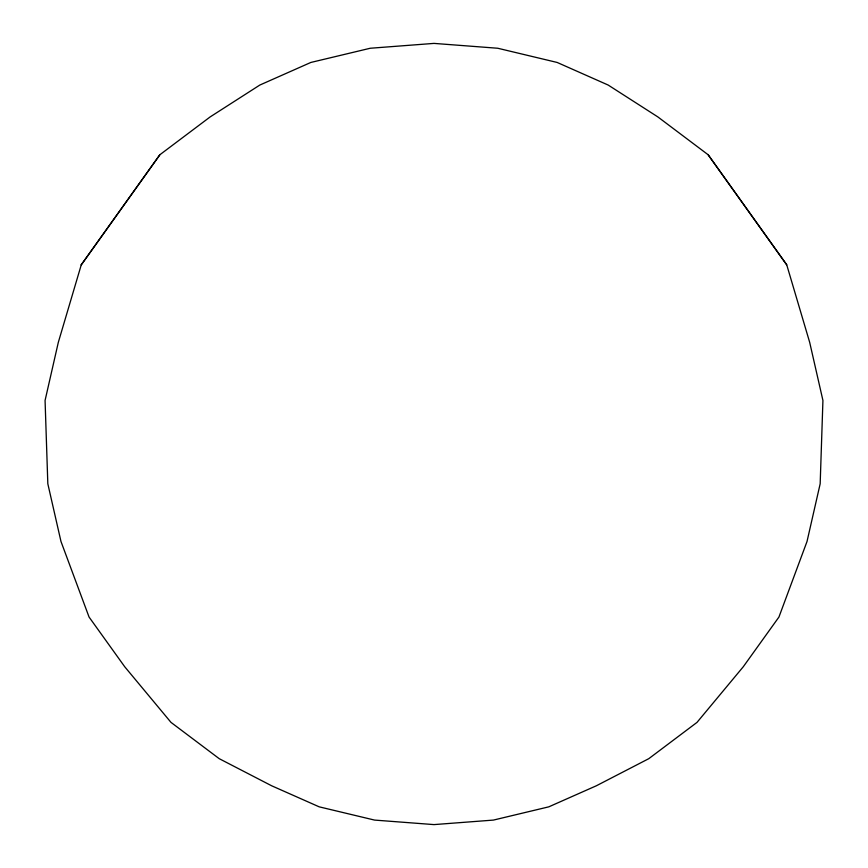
<?xml version="1.0" encoding="UTF-8"?>
<svg xmlns="http://www.w3.org/2000/svg" width="868" height="868" viewBox="0 0 868 868"><rect width="100%" height="100%" fill="white"/><g stroke="black" fill="none" stroke-linecap="round" stroke-linejoin="round"><path stroke-width="1.3" d="M81.267 264.827L58.319 342.339L45.071 400.463L47.827 483.78L60.977 541.48L89.057 617.039L124.732 666.765L170.985 722.382L219.246 758.697L271.651 785.779L319.196 806.839L374.575 820.086L434 824.6L493.425 820.086L548.804 806.839L596.349 785.779L648.754 758.697L697.015 722.382L743.268 666.765L778.943 617.039L807.023 541.48L820.173 483.78L822.929 400.463L809.681 342.339L786.734 264.827L708.125 154.743L657.825 116.898L608.175 85.053L557.158 62.453L497.755 48.25L434 43.4L370.245 48.25L310.842 62.453L259.825 85.053L210.175 116.898L159.875 154.743L81.267 264.827L159.875 154.743M786.734 264.827L708.125 154.743"/></g></svg>
